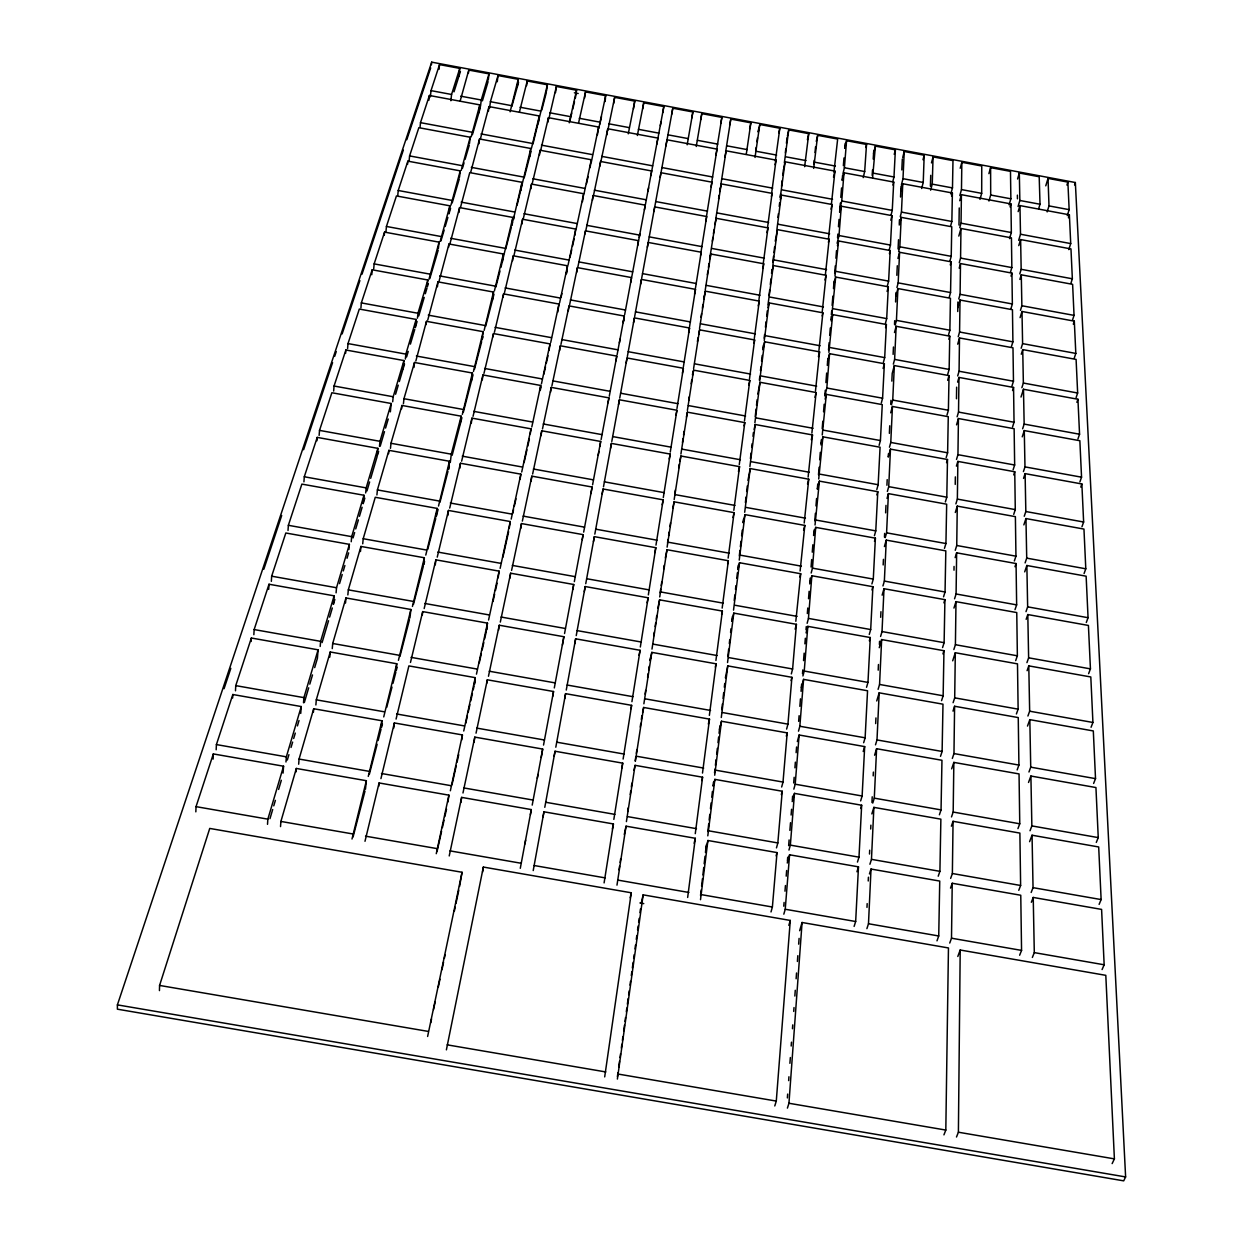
<?xml version="1.0" encoding="UTF-8"?>
<svg xmlns="http://www.w3.org/2000/svg" width="1243" height="1243" viewBox="0 0 1243 1243"><rect width="100%" height="100%" fill="white"/><g stroke="black" fill="none" stroke-linecap="round" stroke-linejoin="round"><path stroke-width="1.5" d="M979.981 199.377L981.69 193.349L981.752 166.003L961.849 162.274L960.202 168.271M117.401 1004.872L117.386 1009.176L1123.703 1180.85L1125.614 1176.935L1075.35 182.519L431.694 62.15L117.401 1004.872L1125.614 1176.935M956.489 1137.003L958.4 1132.218L960.202 950.009L1105.804 975.335L1114.396 1158.88L1112.143 1163.603M943.934 1134.859L945.814 1130.073L948.456 947.958L802.077 922.492L799.653 930.696M954.002 570.195L954.049 566.451M955.23 484.413L955.354 476.877M956.473 398.754L956.644 387.179M957.731 311.527L957.871 302.033M958.99 225.076L959.239 207.954M949.745 943.064L951.501 938.201L952.231 883.26L1020.767 895.255L1021.56 950.398L1019.648 955.23M950.646 878.381L952.371 873.518L953.055 821.312L1019.881 833.09L1020.627 885.482L1018.778 890.314M951.501 816.915L953.179 812.052L953.847 762.394L1019.042 773.923L1019.757 823.783L1017.939 828.615M952.324 758.432L953.971 753.569L954.593 706.257L1018.25 717.584L1018.918 765.066L1017.162 769.914M953.101 702.699L954.702 697.851L955.308 652.73L1017.489 663.855L1018.126 709.147L1016.401 713.964M953.847 649.545L955.416 644.713L955.991 601.643L1016.758 612.566L1017.364 655.807L1015.686 660.608M954.562 598.8L956.085 593.983L956.644 552.824L1016.059 563.545L1016.65 604.875L1015.003 609.66M955.245 550.292L956.737 545.491L957.265 506.119L1015.391 516.653L1015.951 556.18L1014.35 560.966M955.883 503.881L957.359 499.096L957.856 461.402L1014.754 471.75L1015.282 509.614L1013.729 514.369M956.504 459.428L957.949 454.674L958.431 418.534L1014.133 428.711L1014.661 465.006L1013.123 469.73M957.11 416.809L958.524 412.086L958.975 377.421L1013.558 387.443L1014.039 422.247L1012.548 426.955M957.685 375.93L959.068 371.237L959.503 337.956L1012.983 347.807L1013.465 381.228L1011.988 385.905M958.229 336.682L959.58 332.021L960.016 300.029L1012.455 309.725L1012.905 341.841L1011.46 346.471M958.757 298.957L960.093 294.327L960.497 263.563L1011.926 273.103L1012.361 303.976L1010.963 308.59M959.27 262.677L960.575 258.078L960.963 228.479L1011.429 237.848L1011.849 267.587L1010.466 272.155M959.751 227.749L961.041 223.181L961.414 194.685L1010.947 203.914L1011.351 232.55L1009.549 238.609M959.814 195.617L961.476 189.589L961.849 162.274M936.989 940.842L938.729 935.979L939.739 881.069L871.017 869.043L869.463 873.953M938.216 876.206L939.91 871.327L940.873 819.168L873.876 807.375L871.84 813.916M939.397 814.786L941.044 809.908L941.961 760.281L876.595 748.706L874.59 755.231M940.5 756.334L942.116 751.471L942.986 704.191L879.174 692.833L876.735 700.974M941.557 700.648L943.142 695.785L943.965 650.711L881.644 639.57L879.252 647.681M942.567 647.541L944.121 642.693L944.913 599.654L884.006 588.716L882.126 595.179M943.546 596.826L945.053 591.994L945.814 550.867L886.259 540.115L884.41 546.563M944.462 548.349L945.939 543.548L946.669 504.192L888.403 493.626L887.051 498.443M945.348 501.97L946.793 497.184L947.492 459.506L890.47 449.127L888.248 457.098L888.419 453.757M946.187 457.548L947.617 452.794L948.269 416.685L892.443 406.477L890.703 412.816M946.995 414.976L948.393 410.237L949.03 375.604L894.339 365.566L892.21 373.444L891.837 381.119M947.772 374.112L949.139 369.42L949.761 336.154L896.156 326.303L894.478 332.549M948.518 334.895L949.87 330.218L950.444 298.273L897.912 288.562L895.846 296.331M949.248 297.201L950.553 292.556L951.128 261.822L899.59 252.282L897.959 258.451M949.932 260.937L951.221 256.338L951.765 226.77L901.206 217.37L899.217 225.014M950.6 226.04L951.858 221.472L952.387 192.991L902.76 183.746L900.802 191.329M950.817 193.955L952.48 187.911L952.977 160.627L933.058 156.898L931.473 162.911M159.446 990.609L159.57 985.435L209.741 828.428L462.054 872.275L459.584 886.414M930.401 186.232L930.727 175.325M930.634 190.179L932.25 184.135L933.058 156.898M921.638 188.501L923.238 182.457L924.186 155.235L904.251 151.506L902.713 157.535M195.835 811.85L196.037 806.645L213.33 753.926L283.559 766.216L283.062 773.099M213.112 759.116L213.33 753.926M216.173 749.762L216.406 744.573L232.829 694.511L301.257 706.552L300.728 713.42M866.899 928.645L868.484 923.751L871.017 869.043M869.914 864.242L871.467 859.348L873.876 807.375M872.772 803.056L874.295 798.146L876.595 748.706M875.507 744.821L876.999 739.927L879.174 692.833M878.102 689.352L879.562 684.458L881.644 639.57M880.588 636.447L882.017 631.568L884.006 588.716M882.95 585.935L884.363 581.087L886.259 540.115M885.218 537.644L886.585 532.827L888.403 493.626M887.378 491.451L888.729 486.65L890.47 449.127M889.46 447.216L890.78 442.446L892.443 406.477M891.433 404.814L892.738 400.06L894.339 365.566M893.344 364.137L894.618 359.413L896.156 326.303M895.178 325.076L896.436 320.383L897.912 288.562M896.933 287.537L898.176 282.876L899.59 252.282M898.627 251.428L899.839 246.813L901.206 217.37M900.258 216.686L901.455 212.102L902.76 183.746M901.439 184.741L902.993 178.681L904.251 151.506M866.992 907.39L867.163 903.614M868.235 880.992L868.422 877.216M869.51 854.034L869.696 850.196M870.69 829.019L870.877 825.166M871.949 802.512L872.213 796.81M873.192 775.881L873.378 772.089M875.662 723.597L875.942 717.941M878.195 670.148L878.459 664.523M879.407 644.48L879.562 641.295M880.681 617.305L880.945 611.711M883.167 564.943L883.431 559.35M884.472 537.131L884.643 533.402M885.622 512.846L885.979 505.388M886.927 485.267L887.191 479.627M889.382 433.356L889.739 425.774M890.749 404.146L890.936 400.308M893.111 354.379L893.453 347.015M894.509 324.439L894.696 320.694M895.581 301.956L896.017 292.525M896.84 275.309L897.291 265.738M898.083 248.973L898.518 239.759M899.295 223.258L899.466 219.747M900.538 197.016L901.035 186.264M901.812 169.934L902.325 159.042M232.659 697.96L232.829 694.511M235.486 690.797L235.75 685.623L251.366 638.016L318.099 649.825L317.4 658.386L314.681 667.584M854.112 926.408L855.666 921.514L858.478 866.853L789.585 854.796L787.254 863.015M857.452 862.067L858.991 857.157L861.663 805.231L794.479 793.391L792.195 801.626M860.638 800.912L862.129 796.002L864.677 746.592L799.14 735.001L797.338 741.574M863.652 742.724L865.128 737.814L867.552 690.766L803.584 679.377L801.362 687.581M866.542 687.286L867.971 682.407L870.286 637.535L807.81 626.363L806.07 632.889M869.277 634.427L870.69 629.548L872.897 586.712L811.85 575.742L809.706 583.884M871.902 583.946L873.285 579.083L875.398 538.157L815.703 527.374L813.606 535.484L814.041 530.031M874.419 535.702L875.771 530.87L877.791 491.715L819.401 481.119L817.335 489.183L817.754 483.962M876.812 489.54L878.148 484.723L880.075 447.231L822.928 436.837L820.908 444.854M879.112 445.336L880.417 440.55L882.266 404.612L826.315 394.388L825.119 399.174M881.318 402.965L882.592 398.211L884.363 363.733L829.563 353.68L827.605 361.604M883.416 362.319L884.69 357.596L886.383 324.501L832.686 314.603L831.132 320.896M885.451 323.273L886.694 318.596L888.325 286.791L835.669 277.065L833.773 284.865M887.393 285.766L888.621 281.12L890.19 250.542L838.559 240.971L837.425 245.617M889.273 249.703L890.47 245.073L891.992 215.645L841.325 206.229L839.848 212.382M891.076 214.977L892.256 210.393L893.717 182.053L843.997 172.793L842.179 180.406L842.583 175.356M892.816 181.54L893.981 176.988L895.38 149.844L875.414 146.115L873.565 153.666M251.179 641.466L251.366 638.016M253.852 634.722L254.147 629.564L269.016 584.241L334.118 595.832L333.388 604.362L334.833 599.499M268.706 589.384L269.016 584.241M271.347 581.336L271.658 576.193L285.828 532.998L349.392 544.356L348.941 549.453M872.586 177.765L875.414 146.115M872.166 175.387L872.524 169.949M873.207 159.088L873.767 150.403M267.509 824.327L267.851 819.153L283.559 766.216M288.019 530.435L288.36 525.307L301.878 484.102L363.966 495.258L363.174 503.695L364.82 498.163M863.186 177.609L864.677 171.534L866.526 144.452L846.561 140.723L844.758 148.29L845.162 143.411M303.929 481.849L304.286 476.768L317.214 437.396L377.888 448.35L377.08 456.74L370.694 478.337M280.53 826.595L280.902 821.437L296.331 768.454L366.359 780.713L365.458 789.258M285.968 761.99L286.341 756.832L301.257 706.552M787.409 1108.119L788.948 1103.256L802.077 922.492M316.949 440.768L317.214 437.396M787.378 1097.911L787.658 1094.073M788.652 1080.618L788.932 1076.764M789.911 1063.324L790.346 1057.544M791.185 1046.016L791.465 1042.178M792.459 1028.722L792.739 1024.885M793.718 1011.429L794.013 1007.576M794.852 996.047L795.271 990.283M796.126 978.754L796.545 972.989M797.4 961.46L797.82 955.696M798.659 944.152L799.094 938.387M319.125 435.438L319.513 430.389L331.865 392.741L391.203 403.493L390.364 411.837M296.067 771.887L296.331 768.454M298.662 764.212L299.066 759.053L313.702 708.743L381.943 720.769L381.213 727.59M303.51 702.777L303.913 697.634L318.099 649.825M774.777 1105.959L776.285 1101.08L790.284 920.441L643.144 894.851L641.264 903.179M333.668 391.048L334.056 386.029L345.88 349.998L403.944 360.563L403.089 368.845M783.82 914.18L785.234 909.255L789.585 854.796M788.963 850.072L790.346 845.131L794.479 793.391M793.842 789.15L795.209 784.209L799.14 735.001M798.488 731.179L799.839 726.254L803.584 679.377M802.916 675.959L804.237 671.049L807.81 626.363M807.142 623.302L808.447 618.408L811.85 575.742M811.182 573.023L812.456 568.144L815.703 527.374M815.035 524.981L819.401 481.119M818.717 479.006L822.928 436.837M822.245 434.988L826.315 394.388M825.29 390.24L824.839 395.973L826.828 388.018L829.563 353.68M828.879 352.313L832.686 314.603M831.987 313.438L835.669 277.065M834.985 276.086L838.559 240.971M837.114 243.271L838.994 235.533L841.325 206.229M839.911 208.669L841.744 200.993L843.997 172.793M842.94 173.834L844.401 167.743L846.561 140.723M313.422 712.177L313.702 708.743M783.774 906.209L784.084 902.449M784.986 891.184L785.436 885.544M786.197 876.16L786.648 870.535M787.409 861.088L787.72 857.219M788.652 845.691L789.103 839.942M789.88 830.371L790.501 822.695M791.107 815.035L791.573 809.286M792.335 799.793L792.63 796.11M793.687 782.966L794.153 777.295M794.914 767.832L795.365 762.145M796.126 752.683L796.592 746.996M798.659 721.344L799.109 715.704M799.855 706.335L800.461 698.83M801.067 691.326L801.642 684.24M802.496 673.659L802.792 669.93M803.537 660.608L804.143 653.15M804.889 643.843L805.34 638.249M806.023 629.75L806.272 626.565M807.328 613.576L807.779 608.013M808.525 598.722L809.115 591.311M809.861 581.973L810.172 578.181M811.073 567.01L811.663 559.583M812.269 552.172L812.86 544.76M814.786 520.786L815.392 513.343M815.983 505.917L816.589 498.474M818.5 474.748L819.09 467.275M819.696 459.801L820.302 452.328M821.033 443.176L821.297 439.851M822.198 428.757L822.804 421.206M823.565 411.79L824.171 404.239M825.911 382.595L826.673 373.055M827.294 365.411L827.854 358.528M828.537 349.967L829.128 342.633M829.718 335.299L830.308 327.966M830.992 319.529L831.225 316.577M831.365 314.712L831.676 310.983M832.126 305.39L832.872 296.067M833.478 288.594L834.084 281.089M834.69 273.491L835.296 265.862M835.918 258.249L836.523 250.62M837.564 237.77L837.86 234.088M838.45 226.754L839.041 219.421M839.615 212.165L840.361 203.029M840.812 197.373L841.573 187.942M843.36 165.692L843.981 157.954M320.197 646.469L320.616 641.341L334.118 595.832M315.877 704.967L316.297 699.825L330.234 651.985L396.781 663.762L396.02 670.567M345.616 353.323L345.88 349.998M347.589 348.568L347.993 343.581L359.32 309.056L416.141 319.435L415.271 327.67L417.104 321.471M329.783 657.112L330.234 651.985M336.076 592.849L336.527 587.737L349.392 544.356M360.921 307.844L361.34 302.904L372.201 269.793L427.841 280.001L427.141 286.527M332.254 648.613L332.704 643.486L345.958 597.945L410.889 609.49L409.926 617.973M771.002 911.942L772.385 907.017L777.015 852.589L707.92 840.501L705.869 848.783M776.471 847.881L777.838 842.94L782.235 791.247L714.88 779.377L713.249 786.011M781.661 787.005L783.012 782.065L787.192 732.888L721.484 721.251L719.495 729.517M786.617 729.082L787.938 724.141L791.915 677.311L727.776 665.891L725.384 677.87M791.325 673.892L792.614 668.983L796.421 624.312L733.79 613.11L731.847 621.345L732.391 616.59M795.815 621.282L800.71 573.738L739.523 562.737L737.985 569.294M800.104 571.034L804.827 525.416L744.992 514.618L743.096 522.759L743.516 519.139M804.205 523.023L808.742 479.192L750.228 468.58L747.944 480.388M808.121 477.079L812.502 434.941L755.231 424.516L754.128 429.348M811.881 433.092L816.107 392.524L760.032 382.285L757.795 394.047M815.486 390.923L819.572 351.862L764.647 341.778L762.86 349.734L763.373 345.15M818.935 350.479L822.882 312.801L769.075 302.904L768.003 307.642M822.245 311.651L826.082 275.293L773.317 265.551L771.577 273.382L771.996 269.638M825.43 274.33L829.143 239.231L777.403 229.629L775.244 241.204M828.491 238.438L832.095 204.52L781.334 195.073L780.309 199.719M831.443 203.899L834.939 171.099L785.11 161.808L783.774 167.929M833.929 172.155L837.658 139.061L817.661 135.316L816.278 141.376M371.766 274.719L372.201 269.793M373.708 268.799L374.143 263.889L384.569 232.115L439.074 242.152L438.359 248.631M345.507 603.057L345.958 597.945M351.225 541.73L351.676 536.65L363.966 495.258M347.854 594.946L348.32 589.85L360.952 546.438L424.36 557.765L423.568 564.524M384.273 235.378L384.569 232.115M385.983 231.322L386.433 226.459L396.439 195.943L449.857 205.81L448.956 213.843L450.587 208.358M365.675 492.943L366.157 487.893L377.888 448.35M360.47 551.519L360.952 546.438M362.723 543.797L363.205 538.716L375.262 497.278L437.194 508.418L436.184 516.808L438.111 509.397M397.776 195.322L398.226 190.49L407.859 161.155L460.236 170.866L459.506 177.236M813.668 168.38L817.661 135.316M379.488 446.33L379.97 441.312L391.203 403.493M407.549 164.356L407.859 161.155M409.118 160.704L409.584 155.919L418.844 127.687L470.211 137.243L469.466 143.567M376.909 494.963L377.406 489.913L388.919 450.339L449.453 461.262L448.443 469.605L449.36 466.063M813.87 164.123L814.258 160.254M815.004 152.547L815.563 146.752M420.025 127.407L420.491 122.653L429.41 95.478L479.814 104.878L478.881 112.725M392.695 401.753L393.192 396.75L403.944 360.563M388.593 453.695L388.919 450.339M390.473 448.319L390.97 443.285L401.986 405.451L461.184 416.187L460.159 424.469M352.002 839.025L366.359 780.713M431.43 64.745L431.694 62.15M428.928 100.201L429.41 95.478M430.358 96.907L431.01 90.63L439.54 64.605L459.786 68.396L458.916 76.18M405.342 359.072L405.855 354.115L416.141 319.435M401.644 408.776L401.986 405.451M804.641 166.686L808.758 133.654L788.746 129.909L787.425 135.984M403.431 403.711L403.959 398.708L414.494 362.49L472.418 373.024L471.377 381.275M439.059 69.297L439.54 64.605M368.27 776.393L381.943 720.769M417.462 318.177L417.974 313.252L427.841 280.001M413.966 367.446L414.494 362.49M415.846 360.998L426.473 321.331L483.17 331.679L482.113 339.867L482.921 336.76M364.991 841.293L379.084 782.95L448.925 795.163L447.993 801.953M429.068 278.96L439.074 242.152M426.116 324.609L426.473 321.331M383.73 716.916L396.781 663.762M450.883 100.745L451.566 94.468L459.786 68.396M427.747 320.057L437.971 281.866L493.487 292.043L492.43 300.169M378.711 786.353L379.084 782.95M380.933 778.615L394.357 722.944L462.427 734.939L461.712 740.02M440.224 241.313L449.857 205.81M437.427 286.76L437.971 281.866M439.152 280.809L448.987 243.985L503.384 253.992L502.312 262.055M460.19 100.869L468.797 70.074L489.012 73.865L488.266 80.08M398.428 660.328L410.889 609.49M450.945 205.142L460.236 170.866M393.782 728.056L394.357 722.944M448.63 247.217L448.987 243.985M468.44 73.197L468.797 70.074M450.106 243.131L459.584 207.597L512.893 217.447L511.821 225.449L512.784 221.767M396.066 719.091L408.885 665.906L475.261 677.653L474.298 684.411M461.246 170.369L470.211 137.243M412.427 606.444L424.36 557.765M700.539 895.519L701.176 889.91M701.596 886.166L702.45 878.692M702.885 874.963L703.74 867.474M704.159 863.745L705.014 856.272M705.449 852.527L706.304 844.945M707.842 831.536L708.712 823.907M709.147 820.1L709.8 814.367M710.452 808.649L711.105 802.931M711.757 797.198L712.41 791.48M713.062 785.84L713.482 782.173M714.539 772.866L714.974 769.091M715.409 765.331L716.046 759.675M716.698 754.019L717.335 748.364M717.988 742.708L718.625 737.052M719.06 733.292L719.883 726.036M721.763 709.613L722.401 704.02M723.038 698.411L723.675 692.817M724.327 687.208L724.747 683.479M727.823 656.568L728.662 649.157M729.299 643.594L729.719 639.881M730.573 632.469L730.993 628.756M734.225 600.493L734.862 594.946M735.483 589.4L735.918 585.702M736.757 578.321L737.394 572.774M737.814 569.045L738.249 565.254M739.305 555.978L739.942 550.447M740.362 546.749L740.999 541.218M741.62 535.686L742.257 530.139M745.396 502.576L746.033 497.029M746.67 491.482L747.307 485.935M750.43 458.605L751.067 453.027M751.704 447.449L752.124 443.72M752.978 436.293L753.398 432.564M755.231 416.56L756.086 409.056M756.505 405.296L757.158 399.671M759.38 380.125L759.815 376.334M760.467 370.632L760.902 366.825M761.555 361.138L762.208 355.436M764.181 338.158L764.6 334.507M765.424 327.22L766.061 321.735M766.682 316.266L767.304 310.797M769.029 295.663L769.666 290.085M770.303 284.523L770.94 278.96M772.866 262.071L773.519 256.384M773.954 252.593L774.607 246.891M777.963 217.401L778.382 213.749M779.221 206.447L779.641 202.795M780.651 193.83L780.231 197.59L785.11 161.808M781.521 186.341L782.158 180.717M782.795 175.092L783.447 169.468M785.327 152.905L785.778 149.051M786.431 143.271L787.083 137.507M700.508 899.683L707.92 840.501M707.795 835.855L714.88 779.377M714.709 775.212L721.484 721.251M721.282 717.506L727.776 665.891M727.543 662.55L733.79 613.11M733.525 610.127L739.523 562.737M739.228 560.096L744.992 514.618M744.681 512.271L750.228 468.58M749.902 466.529L755.231 424.516M754.889 422.713L760.032 382.285M759.675 380.731L764.647 341.778M764.274 340.458L769.075 302.904M767.972 304.939L773.317 265.551M772.913 264.619L777.403 229.629M776.984 228.883L781.334 195.073M784.349 162.911L788.746 129.909M459.024 212.413L459.584 207.597M460.625 206.928L469.761 172.622L522.029 182.317L520.957 190.241M471.159 136.916L479.814 104.878M410.47 662.457L422.713 611.603L487.489 623.131L486.51 629.859M425.774 555.077L437.194 508.418M470.74 172.124L479.549 138.983L530.823 148.507L529.751 156.385M480.513 106.261L481.259 99.999L489.012 73.865M422.309 614.99L422.713 611.603M478.99 143.722L479.549 138.983M424.174 608.542L435.889 559.832L499.127 571.143L498.148 577.855M480.466 138.641L488.981 106.587L539.291 115.972L538.219 123.772M687.659 897.446L695.319 838.295L626.052 826.175L624.266 834.519M695.272 833.665L702.59 777.217L635.064 765.331L634.008 770.334M702.497 773.053L709.504 719.122L643.641 707.469L642.584 712.457M709.365 715.393L716.092 663.809L651.798 652.373L650.073 660.67L650.555 657.376M715.921 660.468L722.369 611.074L659.582 599.841L657.873 608.122M722.167 608.107L728.351 560.733L667.009 549.717L665.316 557.952M728.134 558.107L734.085 512.644L674.11 501.815L672.758 508.371M733.821 510.314L739.554 466.653L680.9 456.01L679.89 460.904M739.274 464.602L744.79 422.604L687.395 412.163L686.4 417.026M744.495 420.833L749.809 380.42L693.625 370.15L692.646 374.966M749.498 378.866L754.625 339.945L699.591 329.846L698.628 334.647M754.299 338.624L759.255 301.101L705.325 291.173L703.724 299.097L704.159 296.191M758.914 299.983L763.699 263.765L710.825 254.007L709.877 258.73M763.342 262.848L767.972 227.889L716.123 218.286L714.865 224.532M767.599 227.143L772.074 193.364L721.22 183.902L719.977 190.117M771.701 192.789L776.036 160.114L726.114 150.807L724.902 156.96M775.306 161.233L779.827 128.247L759.799 124.502L758.214 132.115L758.634 128.884M438.515 506.041L449.453 461.262M488.421 111.295L488.981 106.587M489.649 107.97L490.41 101.708L498.023 75.543L518.222 79.319L517.228 87.072M435.268 564.897L435.889 559.832M437.241 557.128L448.459 510.438L510.251 521.547L509.257 528.213M450.277 462.52L451.302 454.192L461.184 416.187M497.262 81.758L498.023 75.543M447.837 515.472L448.459 510.438M449.717 508.061L460.469 463.251L520.864 474.158L520.118 479.13M462.334 414.385L472.418 373.024M459.832 468.254L460.469 463.251M461.635 461.169L471.952 418.13L531.025 428.835L530.279 433.791M473.474 371.486L483.17 331.679M510.127 111.792L518.222 79.319M471.315 423.102L471.952 418.13M473.039 416.327L482.952 374.951L540.736 385.47L539.99 390.38M484.149 330.374L493.487 292.043M482.3 379.892L482.952 374.951M494.403 290.94L503.384 253.992M483.962 373.397L493.487 333.575L550.043 343.907L549.064 350.417M519.45 111.932L527.218 81.013L547.402 84.773L546.547 90.972M493.051 336.837L493.487 333.575M512.893 217.447L500.929 267.416M526.597 85.658L527.218 81.013M755.697 151.304L756.195 147.466M756.956 141.702L757.453 137.864M755.014 157.441L759.799 124.502M494.419 332.254L503.586 293.892L558.977 304.053L557.75 312.133M503.151 297.139L503.586 293.892M522.029 182.317L513.25 219.933L514.214 216.22M504.456 292.789L513.281 255.809L567.554 265.8L566.326 273.833L566.963 270.943M530.823 148.507L517.104 205.095M512.629 260.642L513.281 255.809M514.089 254.908L522.588 219.234L575.789 229.069L574.794 235.424M531.507 148.135L539.291 115.972M521.936 224.035L522.588 219.234M436.262 853.692L448.925 795.163M523.334 218.519L531.538 184.073L583.697 193.737L582.47 201.646M617.383 1079.064L643.144 894.851M746.282 154.225L750.865 122.824L730.822 119.079L729.61 125.186M547.402 84.773L532.983 143.939M530.885 188.827L531.538 184.073M532.237 183.529L540.146 150.248L591.311 159.757L590.099 167.587M450.354 790.766L462.427 734.939M617.398 1076.656L617.926 1072.833M618.703 1067.115L619.496 1061.398M620.024 1057.591L620.552 1053.769M621.329 1048.051L621.857 1044.244M622.386 1040.422L622.898 1036.615M623.691 1030.898L624.483 1025.18M624.996 1021.358L625.524 1017.551M626.317 1011.833L626.845 1008.026M627.358 1004.204L628.15 998.486M628.678 994.68L629.191 990.857M629.983 985.14L630.512 981.333M631.289 975.615L631.817 971.793M632.345 967.986L633.138 962.268M633.65 958.462L634.179 954.64M634.971 948.922L635.484 945.115M636.276 939.397L636.804 935.575M637.581 929.857L638.11 926.051M638.638 922.228L639.166 918.422M639.943 912.704L640.471 908.897M539.493 154.971L540.146 150.248M540.798 149.859L548.443 117.681L598.644 127.035L597.432 134.803M547.79 122.358L548.443 117.681M548.816 119.002L556.382 86.466L576.55 90.226L575.416 97.948M463.732 731.008L475.261 677.653M555.512 92.65L556.382 86.466M449.22 855.945L461.635 797.385L531.289 809.581L530.404 814.631M604.688 1076.904L631.273 892.785L483.356 867.055L446.392 1049.853M476.457 674.141L487.489 623.131M460.904 802.465L461.635 797.385M427.623 1036.46L462.054 872.275M462.971 792.987L474.81 737.115L542.694 749.063L541.233 757.469M488.577 620.008L499.127 571.143M474.065 742.195L474.81 737.115M476.038 733.168L487.334 679.797L553.539 691.512L552.669 696.546M500.137 568.377L510.251 521.547M486.836 683.168L487.334 679.797M569.263 122.808L576.55 90.226M511.184 519.108L520.864 474.158M488.468 676.27L499.266 625.229L563.871 636.727L562.426 645.086M521.718 472.014L531.025 428.835M498.521 630.263L499.266 625.229M500.308 622.09L510.64 573.209L573.722 584.49L572.852 589.493M619.03 869.867L619.573 866.153M620.133 862.424L620.677 858.711M627.668 811.648L628.228 807.857M630.201 794.557L630.76 790.766M631.335 786.959L631.895 783.168M635.204 760.809L635.763 757.065M636.323 753.305L636.882 749.56M640.223 727.046L640.782 723.302M641.341 719.542L641.885 715.797M645.101 694.122L645.661 690.409M647.587 677.404L648.147 673.675M648.691 669.961L649.25 666.248M653.756 635.794L654.315 632.112M655.123 626.581L655.683 622.883M656.226 619.185L656.77 615.503M660.126 592.88L660.67 589.213M661.214 585.531L661.773 581.848M663.669 568.983L664.228 565.301M667.522 543.082L668.066 539.4M668.61 535.733L669.154 532.051M669.977 526.55L670.521 522.868M674.856 493.611L675.4 489.928M678.678 467.85L679.237 464.167M682.454 442.477L682.997 438.763M683.541 435.066L684.101 431.368M688.669 400.603L689.212 396.859M691.155 383.792L691.714 380.063M692.46 375.029L692.926 371.875M697.416 341.623L697.976 337.847M701.036 317.245L701.565 313.624M702.373 308.171L702.916 304.551M707.329 274.812L707.873 271.114M708.432 267.416L708.976 263.734M712.317 241.189L712.876 237.413M713.435 233.637L713.995 229.877M718.594 198.927L719.122 195.291M719.666 191.655L720.179 188.206M616.979 885.14L626.052 826.175M626.41 821.607L635.064 765.331M635.359 761.229L643.641 707.469M643.874 703.802L651.798 652.373M651.985 649.095L659.582 599.841M659.722 596.935L667.009 549.717M667.103 547.138L674.11 501.815M674.172 499.546L680.9 456.01M680.915 454.021L687.395 412.163M687.379 410.423L693.625 370.15M693.578 368.658L699.591 329.846M699.529 328.572L705.325 291.173M705.232 290.101L710.825 254.007M710.079 256.276L716.123 218.286M715.984 217.587L721.22 183.902M721.049 183.374L726.114 150.807M725.632 151.972L730.822 119.079M531.802 426.986L540.736 385.47M509.879 578.228L510.64 573.209M578.585 122.948L585.531 91.904L605.683 95.68L604.704 101.833L605.527 98.617M511.588 570.428L521.485 523.567L583.122 534.645L582.252 539.617M541.451 383.854L550.043 343.907M584.598 98.088L585.531 91.904M520.724 528.57L521.485 523.567M522.355 521.112L531.849 476.147L592.103 487.023L590.953 493.611M550.711 342.54L558.977 304.053M531.087 481.119L531.849 476.147M532.641 473.987L541.762 430.793L600.695 441.467L599.825 446.392M559.583 302.904L567.554 265.8M541 435.734L541.762 430.793M542.492 428.913L551.255 387.381L608.915 397.869L608.06 402.763M568.098 264.852L575.789 229.069M604.098 882.903L613.42 823.954L543.952 811.803L533.216 870.566M613.84 819.401L622.743 763.155L555.046 751.238L544.791 807.313M623.116 759.069L631.63 705.34L565.581 693.656L555.807 747.214M631.926 701.689L640.083 650.291L575.633 638.809L566.264 690.051M640.331 647.013L648.131 597.79L585.204 586.541L576.239 635.608M648.333 594.9L655.822 547.697L594.34 536.65L585.748 583.697M655.978 545.133L663.172 499.841L603.057 488.996L594.822 534.133M663.296 497.573L670.195 454.068L611.416 443.409L603.492 486.774M670.272 452.095L676.922 410.252L619.402 399.78L611.789 441.483M676.969 408.527L683.37 368.27L627.047 357.984L619.729 398.117M683.386 366.794L689.554 328.012L634.396 317.882L627.342 356.539M689.539 326.738L695.49 289.355L641.435 279.411L634.645 316.67M695.443 288.298L701.192 252.22L648.209 242.447L641.652 278.401M701.114 251.366L706.677 216.531L654.719 206.897L648.38 241.624M706.568 215.831L711.944 182.177L660.981 172.715L654.859 206.26M711.819 181.649L717.025 149.113L667.009 139.791L661.09 172.218M716.574 150.279L721.888 117.401L701.813 113.657L700.664 119.779M550.494 392.291L551.255 387.381M551.923 385.765L560.344 345.787L616.792 356.104L615.938 360.967M576.286 228.308L583.697 193.737M559.583 350.666L560.344 345.787M584.163 193.147L591.311 159.757M560.95 344.404L569.061 305.902L624.343 316.048L623.209 322.481M591.248 162.46L598.644 127.035M568.3 310.75L569.061 305.902M569.62 304.737L577.42 267.618L631.584 277.593L630.745 282.379M598.784 128.309L605.683 95.68M482.564 872.12L483.356 867.055M576.674 272.435L577.42 267.618M577.933 266.67L585.469 230.856L638.545 240.66L637.721 245.415M584.956 234.026L585.469 230.856M585.919 230.079L593.191 195.493L645.241 205.142L644.418 209.865M592.445 200.232L593.191 195.493M593.61 194.902L600.618 161.481L651.689 170.975L650.866 175.667M599.872 166.189L600.618 161.481M600.99 161.046L607.78 128.744L657.889 138.082L651.829 170.509M606.786 134.959L607.78 128.744M607.874 130.002L614.648 97.358L634.769 101.118L633.479 108.809M613.654 103.511L614.648 97.358M696.235 146.488L701.813 113.657M628.274 133.809L634.769 101.118M637.348 135.503L643.734 102.796L663.84 106.556L662.752 112.693M642.678 108.933L643.734 102.796M687.177 144.794L692.879 111.979L672.789 108.219L665.906 145.975M520.289 868.313L531.289 809.581M532.206 805.107L542.694 749.063M543.533 745.054L553.539 691.512M554.3 687.938L563.871 636.727M564.555 633.526L573.722 584.49M574.328 581.646L583.122 534.645M583.666 532.128L592.103 487.023M592.585 484.817L600.695 441.467M601.115 439.556L608.915 397.869M609.288 396.206L616.792 356.104M617.118 354.675L624.343 316.048M624.623 314.836L631.584 277.593M631.832 276.583L638.545 240.66M638.762 239.837L645.241 205.142M645.428 204.505L651.689 170.975M656.801 144.266L663.84 106.556M543.051 816.837L543.952 811.803M554.145 756.272L555.046 751.238M564.695 698.675L565.581 693.656M574.732 643.827L575.633 638.809M584.303 591.528L585.204 586.541M593.455 541.622L594.34 536.65M602.171 493.937L603.057 488.996M610.531 448.335L611.416 443.409M618.517 404.674L619.402 399.78M626.192 362.832L627.047 357.984M633.526 322.714L634.396 317.882M640.58 284.196L641.435 279.411M647.354 247.186L648.209 242.447M653.88 211.621L654.719 206.897M660.142 177.376L660.981 172.715M671.686 114.356L672.789 108.219M691.745 118.101L692.879 111.979M524.95 843.919L525.649 840.206M537.318 778.258L538.033 774.467M598.225 455.171L598.908 451.504M619.387 342.882L620.086 339.121M623.209 322.574L623.784 319.56M639.275 237.382L639.974 233.637M647.929 191.406L648.613 187.802M660.328 125.636L661.043 121.83M720.691 123.523L721.888 117.401M715.813 155.266L717.025 149.113M711.027 186.838L711.944 182.177M705.744 221.223L706.677 216.531M700.57 255.374L701.192 252.22M694.542 294.125L695.49 289.355M688.606 332.813L689.554 328.012M682.407 373.102L683.37 368.27M675.959 415.115L676.922 410.252M669.216 458.962L670.195 454.068M662.177 504.767L663.172 499.841M654.828 552.653L655.822 547.697M647.121 602.762L648.131 597.79M639.057 655.263L640.083 650.291M630.947 708.681L631.63 705.34M749.622 128.93L750.865 122.824M621.718 768.174L622.743 763.155M612.379 828.972L613.42 823.954M430.731 1022.787L431.539 1018.996M433.543 1009.518L435.143 1001.951M438.344 986.802L439.96 979.22M441.964 969.758L443.565 962.175M444.357 958.384L445.165 954.593M454.379 911.041L455.187 907.25M455.979 903.459L458.791 890.206M778.848 132.799L779.827 128.247M775.042 164.713L776.036 160.114M771.406 196.456L772.074 193.364M766.947 232.565L767.972 227.889M762.674 268.472L763.699 263.765M758.214 305.84L759.255 301.101M630.17 897.788L631.273 892.785M753.926 343.13L754.625 339.945M748.752 385.221L749.809 380.42M437.039 851.548L441.576 831.287M442.399 827.605L444.046 820.225M444.87 816.542L446.517 809.177M451.986 784.768L456.181 765.968M457.036 762.208L458.714 754.687M465.752 723.24L467.415 715.813M468.238 712.099L469.901 704.672M470.74 700.959L472.402 693.532M473.226 689.818L474.065 686.105M474.438 684.396L475.214 680.962M479.27 662.814L481.336 653.616M482.16 649.934L483.807 642.584M484.63 638.902L486.262 631.537M486.634 629.906L487.365 626.643M493.005 601.457L494.636 594.138M495.46 590.487L497.091 583.185M502.918 557.175L508.605 531.709M512.722 513.343L513.53 509.708M514.338 506.087L515.969 498.816M524.08 462.582L526.939 449.842M527.747 446.19L529.378 438.919M540.239 390.395L540.969 387.132M543.859 374.205L545.506 366.825M546.33 363.127L547.992 355.747M561.106 297.155L561.898 293.566M570.055 257.115L571.702 249.796M572.51 246.145L574.142 238.842M586.478 183.746L588.079 176.568M599.81 124.191L601.503 116.624M807.391 139.713L808.758 133.654M744.075 425.836L744.79 422.604M738.451 471.517L739.554 466.653M732.966 517.539L734.085 512.644M727.606 564.011L728.351 560.733M721.608 614.368L722.369 611.074M715.315 667.118L716.092 663.809M833.494 177.205L834.939 171.099M708.339 724.094L709.504 719.122M830.992 209.135L832.095 204.52M828.397 242.323L829.143 239.231M701.798 780.542L702.59 777.217M824.948 279.986L826.082 275.293M569.947 120.587L571.764 113.051M572.681 109.275L574.499 101.724M694.122 843.267L695.319 838.295M822.12 315.955L822.882 312.801M865.796 147.482L866.526 144.452M818.407 356.601L819.572 351.862M814.926 397.309L816.107 392.524M811.306 439.742L812.502 434.941M807.53 484.024L808.742 479.192M894.23 154.365L895.38 149.844M803.584 530.279L804.827 525.416M892.94 185.098L893.717 182.053M890.811 220.244L891.992 215.645M799.87 577.001L800.71 573.738M353.074 836.943L364.991 791.092M369.373 774.203L377.142 744.262M378.105 740.517L381.026 729.284M381.492 727.497L382.424 723.908M386.713 707.376L391.996 687.053M392.959 683.355L395.833 672.261M396.268 670.552L397.154 667.149M399.951 656.413L409.444 619.791M413.453 604.378L423.366 566.202M423.77 564.648L424.578 561.556M427.732 549.39L435.718 518.611M439.991 502.156L447.962 471.423M452.157 455.28L461.914 417.695M463.328 412.241L473.055 374.78M474.484 369.264L481.647 341.701M485.671 326.21L493.984 294.187M495.833 287.055L499.997 270.99M505.699 249.051L511.355 227.267M524.189 177.811L531.072 151.273M541.777 110.083L546.33 92.526M889.398 253.619L890.19 250.542M795.132 629.222L796.421 624.312M887.098 291.452L888.325 286.791M923.005 159.757L924.186 155.235M791.045 680.589L791.915 677.311M885.56 327.624L886.383 324.501M883.105 368.472L884.363 363.733M786.306 736.167L787.192 732.888M781.334 794.541L782.235 791.247M951.548 196.021L952.387 192.991M511.867 106.339L518.533 82.349M776.098 855.883L777.015 852.589M876.89 494.916L877.791 491.715M959.736 200.729L961.414 194.685M950.258 264.899L951.128 261.822M958.819 236.092L960.963 228.479M874.482 541.373L875.398 538.157M959.192 268.162L960.497 263.563M988.9 173.647L990.609 167.65L1010.481 171.379L1010.87 198.802L1009.098 204.815M871.965 589.959L872.897 586.712M957.794 307.751L960.016 300.029M948.86 339.277L949.761 336.154M988.946 201.055L990.687 195.027L990.609 167.65M869.339 640.782L870.286 637.535M957.7 344.187L959.503 337.956M788.839 925.367L790.284 920.441M947.663 380.296L949.03 375.604M269.98 818.64L272.683 809.504M273.755 805.852L275.387 800.383M278.618 789.429L281.322 780.293M287.319 760.032L288.92 754.656M291.033 747.463L292.633 742.087M293.69 738.482L295.29 733.106M297.419 725.912L299.004 720.536M304.333 702.528L308.684 687.814M309.787 684.147L312.506 674.949M322.077 642.615L328.54 620.754M329.613 617.103L332.316 607.998M339.541 583.604L342.213 574.561M343.286 570.941L344.886 565.518M347.03 558.278L348.63 552.855M353.059 537.924L354.643 532.517M355.716 528.912L358.388 519.916M359.445 516.311L362.117 507.299M366.965 490.923L369.622 481.927M377.592 454.985L378.649 451.458M380.234 446.082L384.491 431.663M385.563 428.058L388.236 419.046M395.585 394.217L398.257 385.159M399.329 381.539L404.519 363.997M406.616 356.912L408.248 351.427M410.408 344.109L414.742 329.488M418.751 315.924L424.22 297.419M425.324 293.721L426.971 288.174M427.406 286.682L428.291 283.715M429.767 278.681L438.189 250.263M440.939 240.94L444.155 230.095M445.212 226.49L447.884 217.447M452.219 202.827L459.32 178.837M462.458 168.24L464.027 162.911M465.084 159.353L469.295 145.151M472.418 134.601L480.326 107.83M482.408 100.838L488.079 81.634M957.592 382.129L958.975 377.421M1017.566 179.008L1019.322 173.026L1039.195 176.739L1040.018 204.24L1038.651 208.731M1010.062 206.928L1010.947 203.914M1018.064 206.478L1019.85 200.48L1019.322 173.026M1018.157 211.605L1019.959 205.592L1069.384 214.806L1070.72 243.581L1068.794 249.61M956.551 424.842L958.431 418.534M946.545 462.676L947.492 459.506M863.201 751.502L864.677 746.592M1018.685 240.303L1020.503 234.243L1019.959 205.592M1018.778 245.617L1020.612 239.557L1070.969 248.926L1072.352 278.789L1070.876 283.357M1011.01 276.148L1011.926 273.103M956.411 466.156L957.856 461.402M1045.767 185.844L1048.035 178.402L1067.877 182.1L1069.151 209.663L1067.271 215.661M1019.788 273.88L1021.171 269.311L1020.612 239.557M1019.881 279.411L1021.28 274.827L1072.616 284.336L1074.045 315.38L1072.538 319.964M860.653 808.494L861.663 805.231M1047.15 211.9L1048.999 205.903L1048.035 178.402M955.308 512.489L957.265 506.119M1020.456 310.346L1021.87 305.747L1021.28 274.827M1020.083 317.633L1021.995 311.48L1074.309 321.145L1075.816 353.416L1074.278 358.046M1066.945 185.083L1067.877 182.1M453.99 91.858L460.407 71.488M955.137 557.625L956.644 552.824M856.955 871.763L858.478 866.853M1021.156 348.258L1022.601 343.627L1021.995 311.48M1021.264 354.239L1022.725 349.594L1076.096 359.413L1077.65 393.006L1076.081 397.651M1074.573 184.989L1075.35 182.519M943.903 602.871L944.913 599.654M1012.563 390.551L1013.558 387.443M1068.436 217.805L1069.384 214.806M1021.87 387.707L1023.362 383.046L1022.725 349.594M1021 397.045L1023.486 389.261L1077.93 399.252L1079.561 434.227L1077.945 438.903M953.94 608.076L955.991 601.643M942.94 653.942L943.965 650.711M1022.632 428.788L1024.154 424.096L1023.486 389.261M1022.243 436.837L1024.279 430.575L1079.856 440.721L1081.55 477.188L1079.903 481.896M952.697 660.81L955.308 652.73M1013.729 474.904L1014.754 471.75M1023.424 471.61L1024.978 466.886L1024.279 430.575M1073.315 324.205L1074.309 321.145M1023.548 478.369L1025.102 473.63L1081.861 483.962L1083.632 522.013L1081.954 526.737M952.993 711.12L954.593 706.257M224.051 688.7L230.81 668.392M263.827 569.216L281.695 515.503M303.587 449.733L332.58 362.614M334.647 356.399L336.247 351.583M342.136 333.916L359.88 280.607M362.008 274.19L403.322 150.092M406.772 139.729L430.684 67.883M1024.248 516.265L1025.832 511.526L1025.102 473.63M1023.844 524.903L1025.957 518.564L1083.958 529.083L1085.792 568.797L1084.067 573.551M1014.987 566.73L1016.059 563.545M951.656 768.873L953.847 762.394M1076.889 402.344L1077.93 399.252M1025.102 562.908L1026.718 558.138L1025.957 518.564M1024.698 571.873L1026.858 565.503L1086.133 576.193L1088.06 617.709L1086.304 622.479M951.377 826.191L953.055 821.312M1026.003 611.649L1027.65 606.848L1026.858 565.503M1026.143 619.34L1027.806 614.555L1088.417 625.447L1090.437 668.874L1088.619 673.659M1080.773 487.101L1081.861 483.962M1026.936 662.628L1028.629 657.811L1027.806 614.555M1027.091 670.692L1028.784 665.875L1090.81 676.969L1092.923 722.463L1091.059 727.264M950.507 888.124L952.231 883.26M1027.914 716.015L1029.655 711.198L1028.784 665.875M1027.495 726.083L1029.825 719.65L1093.312 730.946L1095.518 778.646L1093.622 783.447M957.809 956.473L960.202 950.009M1028.955 771.996L1030.727 767.164L1029.825 719.65M1028.52 782.469L1030.898 776.036L1095.938 787.549L1098.253 837.611L1096.295 842.412M1030.027 830.744L1031.861 825.911L1030.898 776.036M1029.592 841.666L1032.047 835.218L1098.688 846.965L1101.127 899.575L1099.123 904.376M1031.162 892.474L1033.042 887.657L1032.047 835.218M1031.348 902.278L1033.228 897.446L1101.593 909.41L1104.157 964.786L1102.075 969.571M1032.358 957.436L1034.3 952.62L1033.228 897.446M159.57 985.435L428.338 1031.426M447.169 1044.835L605.807 1071.948M618.532 1074.123L776.285 1101.08M788.948 1103.256L945.814 1130.073M958.4 1132.218L1114.396 1158.88M639.943 902.946L643.765 903.614M216.406 744.573L286.341 756.832M299.066 759.053L368.814 771.281M381.492 773.503L451.054 785.685M463.701 787.907L533.076 800.057M545.693 802.263L614.881 814.383M627.466 816.589L696.468 828.677M709.023 830.883L777.838 842.94M790.346 845.131L858.991 857.157M871.467 859.348L939.91 871.327M952.371 873.518L1020.627 885.482M1033.042 887.657L1101.127 899.575M196.037 806.645L267.851 819.153M280.902 821.437L352.515 833.898M365.535 836.166L436.961 848.596M449.95 850.865L521.159 863.264M534.117 865.516L605.139 877.884M618.051 880.137L688.886 892.474M701.767 894.711L772.385 907.017M785.234 909.255L855.666 921.514M868.484 923.751L938.729 935.979M951.501 938.201L1021.56 950.398M1034.3 952.62L1104.157 964.786M254.147 629.564L320.616 641.341M332.704 643.486L399.003 655.232M411.06 657.361L477.188 669.076M489.214 671.22L555.17 682.904M567.165 685.033L632.951 696.686M644.915 698.799L710.545 710.437M722.478 712.55L787.938 724.141M799.839 726.254L865.128 737.814M876.999 739.927L942.116 751.471M953.971 753.569L1018.918 765.066M1030.727 767.164L1095.518 778.646M235.75 685.623L303.913 697.634M316.297 699.825L384.289 711.804M396.641 713.979L464.447 725.928M476.784 728.103L544.403 740.005M556.693 742.18L624.141 754.066M636.416 756.226L703.678 768.081M715.921 770.24L783.012 782.065M795.209 784.209L862.129 796.002M874.295 798.146L941.044 809.908M953.179 812.052L1019.757 823.783M1031.861 825.911L1098.253 837.611M288.36 525.307L351.676 536.65M363.205 538.716L426.365 550.012M437.862 552.078L500.882 563.359M512.334 565.41L575.198 576.659M586.634 578.71L649.343 589.928M660.748 591.963L723.302 603.166M734.691 605.201L797.089 616.373M808.447 618.408L870.69 629.548M882.017 631.568L944.121 642.693M955.416 644.713L1017.364 655.807M1028.629 657.811L1090.437 668.874M271.658 576.193L336.527 587.737M348.32 589.85L413.018 601.363M424.78 603.461L489.307 614.959M501.053 617.041L565.425 628.507M577.14 630.605L641.341 642.041M653.026 644.123L717.071 655.527M728.724 657.594L792.614 668.983M804.237 671.049L867.971 682.407M879.562 684.458L943.142 695.785M954.702 697.851L1018.126 709.147M1029.655 711.198L1092.923 722.463M319.513 430.389L379.97 441.312M390.97 443.285L451.302 454.192M462.272 456.165L522.464 467.042M533.402 469.015L593.455 479.86M604.378 481.833L664.275 492.663M675.167 494.636L734.939 505.419M745.816 507.393L805.433 518.16M816.278 520.118L875.771 530.87M886.585 532.827L945.939 543.548M956.737 545.491L1015.951 556.18M1026.718 558.138L1085.792 568.797M304.286 476.768L366.157 487.893M377.406 489.913L439.121 501.007M450.339 503.027L511.914 514.105M523.117 516.109L584.536 527.156M595.708 529.176L656.988 540.192M668.128 542.197L729.253 553.182M740.377 555.186L801.362 566.155M812.456 568.144L873.285 579.083M884.363 581.087L945.053 591.994M956.085 593.983L1016.65 604.875M1027.65 606.848L1088.06 617.709M347.993 343.581L405.855 354.115M416.374 356.026L474.096 366.545M484.599 368.456L542.197 378.944M552.669 380.855L610.142 391.327M620.599 393.223L677.932 403.68M688.373 405.575L745.582 416.001M755.993 417.897L813.077 428.291M823.456 430.171L880.417 440.55M890.78 442.446L947.617 452.794M957.949 454.674L1014.661 465.006M1024.978 466.886L1081.55 477.188M334.056 386.029L393.192 396.75M403.959 398.708L462.955 409.413M473.676 411.355L532.548 422.03M543.253 423.972L601.985 434.63M612.659 436.573L671.251 447.2M681.91 449.127L740.377 459.739M751.005 461.666L809.333 472.247M819.945 474.173L878.148 484.723M888.729 486.65L946.793 497.184M957.359 499.096L1015.282 509.614M1025.832 511.526L1083.632 522.013M386.433 226.459L440.768 236.465M450.65 238.283L504.876 248.274M514.742 250.076L568.843 260.051M578.679 261.869L632.671 271.813M642.507 273.615L696.375 283.544M706.179 285.346L759.955 295.244M769.728 297.046L823.394 306.928M833.152 308.73L886.694 318.596M896.436 320.383L949.87 330.218M959.58 332.021L1012.905 341.841M1022.601 343.627L1075.816 353.416M374.143 263.889L429.612 274.066M439.696 275.915L495.04 286.076M505.109 287.925L560.329 298.056M570.366 299.905L625.478 310.02M635.499 311.853L690.486 321.953M700.493 323.786L755.356 333.854M765.346 335.688L820.085 345.74M830.044 347.558L884.69 357.596M894.618 359.413L949.139 369.42M959.068 371.237L1013.465 381.228M1023.362 383.046L1077.65 393.006M361.34 302.904L417.974 313.252M428.276 315.132L484.786 325.464M495.071 327.344L551.457 337.661M561.712 339.541L617.973 349.827M628.197 351.691L684.349 361.962M694.557 363.826L750.57 374.065M760.763 375.93L816.651 386.153M826.828 388.018L882.592 398.211M892.738 400.06L948.393 410.237M958.524 412.086L1014.039 422.247M1024.154 424.096L1079.561 434.227M420.491 122.653L471.719 132.178M481.025 133.918L532.144 143.411M541.451 145.151L592.46 154.629M601.752 156.369L652.653 165.832M661.929 167.556L712.736 177.003M721.981 178.728L772.695 188.159M781.925 189.868L832.53 199.284M841.744 200.993L892.256 210.393M901.455 212.102L951.858 221.472M961.041 223.181L1011.351 232.55M1020.503 234.243L1070.72 243.581M409.584 155.919L461.79 165.599M471.299 167.354L523.412 177.019M532.89 178.774L584.894 188.423M594.356 190.179L646.251 199.797M655.698 201.552L707.5 211.155M716.916 212.895L768.609 222.481M778.009 224.222L829.609 233.793M838.994 235.533L890.47 245.073M899.839 246.813L951.221 256.338M960.575 258.078L1011.849 267.587M1021.171 269.311L1072.352 278.789M398.226 190.49L451.489 200.325M461.169 202.127L514.322 211.947M523.987 213.734L577.032 223.538M586.68 225.309L639.601 235.098M649.234 236.869L702.046 246.642M711.664 248.414L764.367 258.156M773.954 259.927L826.564 269.638M836.119 271.409L888.621 281.12M898.176 282.876L950.553 292.556M960.093 294.327L1012.361 303.976M1021.87 305.747L1074.045 315.38M574.359 92.79L578.181 93.505M431.01 90.63L451.566 94.468M460.718 96.177L481.259 99.999M490.41 101.708L510.92 105.531M520.056 107.24L540.565 111.062M549.686 112.771L570.18 116.593M579.285 118.287L599.747 122.109M608.868 123.803L629.3 127.625M638.405 129.319L658.821 133.125M667.911 134.819L688.327 138.626M697.401 140.319L717.786 144.126M726.86 145.819L747.214 149.611M756.288 151.304L776.626 155.095M785.685 156.789L806.008 160.58M815.051 162.274L835.358 166.049M844.401 167.743L864.677 171.534M873.705 173.212L893.981 176.988M902.993 178.681L923.238 182.457M932.25 184.135L952.48 187.911M961.476 189.589L981.69 193.349M990.687 195.027L1010.87 198.802M1019.85 200.48L1040.018 204.24M1048.999 205.903L1069.151 209.663M1017.395 195.151L1017.458 198.818"/></g></svg>
